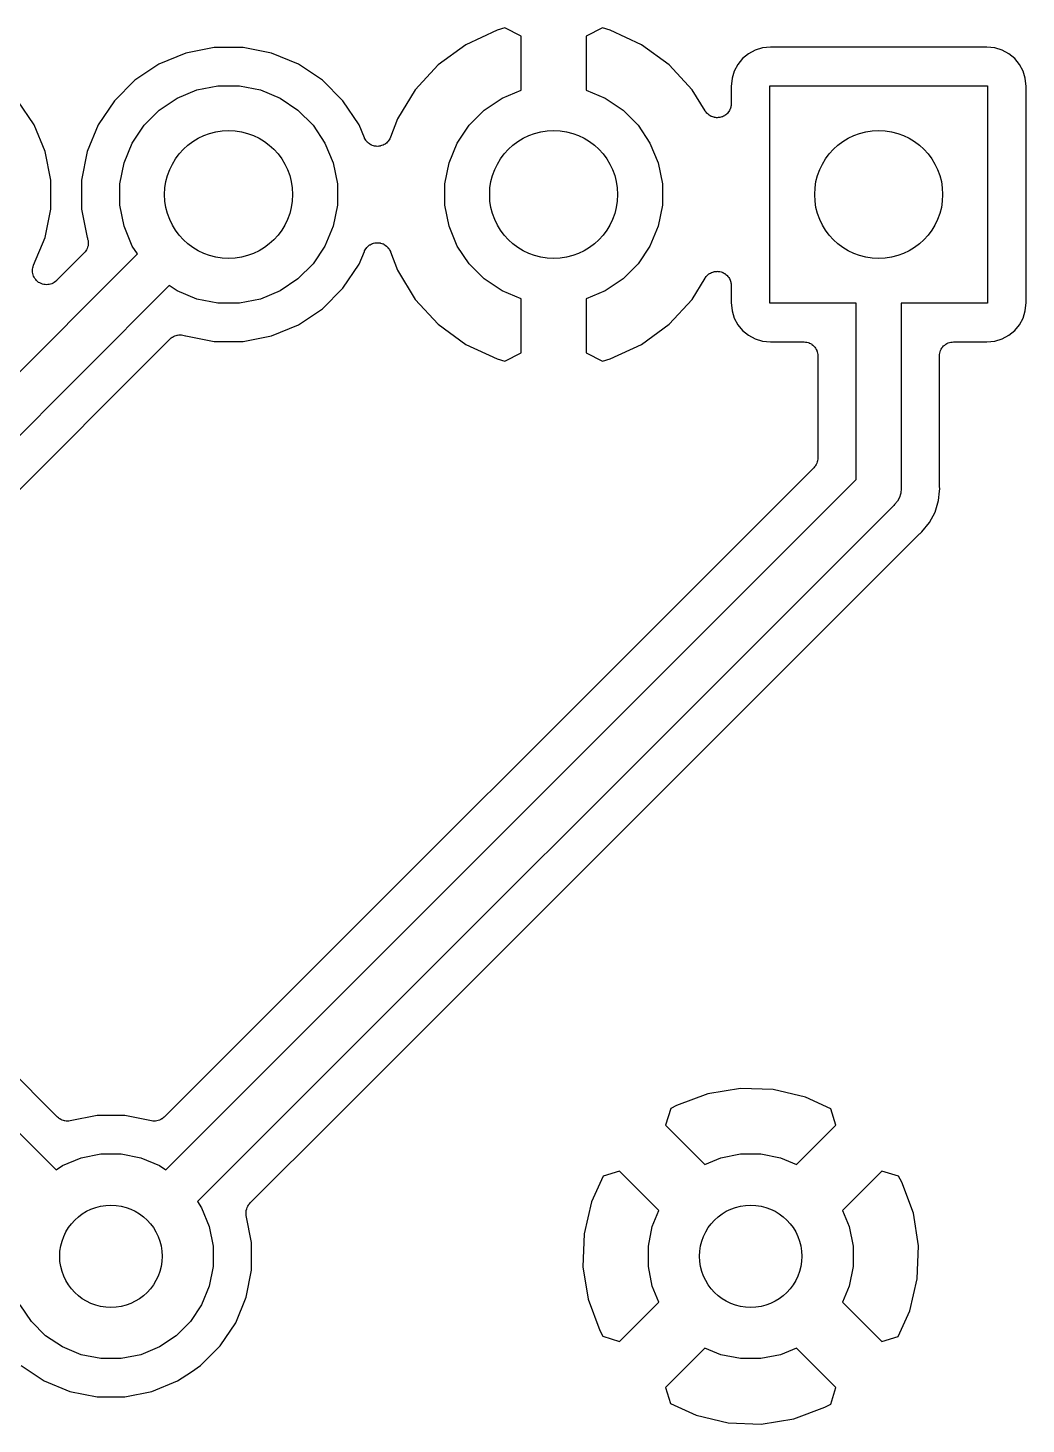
# Model space of a CAD drawing. Extents: x 13 to 148, y -136 to -18.
# Drawn here: x 126.85 to 134.65, y -47.81 to -36.9 of the extents above; entities that cross this region are included whole.
import ezdxf

# ---------------------------------------------------------------- set-up
doc = ezdxf.new("R2010")
doc.units = 0
doc.layers.add('BLACK', color=7, linetype='CONTINUOUS')

msp = doc.modelspace()

# ---------------------------------------------------------------- linework, layer by layer
at = {"layer": 'BLACK', "linetype": 'CONTINUOUS'}
for p, q in [((130.518, -36.9161), (130.274, -37.0288)), ((130.579, -36.8977), (130.518, -36.9161)), ((130.706, -36.962), (130.579, -36.8977)), ((130.706, -37.3852), (130.706, -36.962)), ((131.341, -36.8977), (131.214, -36.962)), ((131.214, -36.962), (131.214, -37.3852)), ((131.402, -36.9161), (131.341, -36.8977)), ((131.646, -37.0288), (131.402, -36.9161)), ((128.085, -37.0942), (127.875, -37.1809)), ((128.307, -37.05), (128.085, -37.0942)), ((128.533, -37.05), (128.307, -37.05)), ((128.755, -37.0942), (128.533, -37.05)), ((128.965, -37.1809), (128.755, -37.0942)), ((130.274, -37.0288), (130.058, -37.1852)), ((131.862, -37.1852), (131.646, -37.0288)), ((132.483, -37.0994), (132.437, -37.1368)), ((132.535, -37.0715), (132.483, -37.0994)), ((132.591, -37.0543), (132.535, -37.0715)), ((132.655, -37.048), (132.591, -37.0543)), ((134.345, -37.048), (132.655, -37.048)), ((134.409, -37.0543), (134.345, -37.048)), ((134.465, -37.0715), (134.409, -37.0543)), ((134.517, -37.0994), (134.465, -37.0715)), ((134.563, -37.1368), (134.517, -37.0994)), ((127.875, -37.1809), (127.687, -37.3067)), ((129.153, -37.3067), (128.965, -37.1809)), ((130.058, -37.1852), (129.878, -37.3806)), ((132.042, -37.3806), (131.862, -37.1852)), ((132.399, -37.1825), (132.371, -37.2346)), ((132.437, -37.1368), (132.399, -37.1825)), ((134.601, -37.1825), (134.563, -37.1368)), ((134.629, -37.2346), (134.601, -37.1825)), ((127.687, -37.3067), (127.527, -37.4669)), ((129.313, -37.4669), (129.153, -37.3067)), ((132.354, -37.2912), (132.348, -37.3554)), ((132.371, -37.2346), (132.354, -37.2912)), ((134.646, -37.2912), (134.629, -37.2346)), ((134.652, -37.3554), (134.646, -37.2912)), ((128.017, -37.4467), (128.172, -37.3827)), ((128.172, -37.3827), (128.336, -37.35)), ((128.336, -37.35), (128.504, -37.35)), ((128.504, -37.35), (128.668, -37.3827)), ((128.668, -37.3827), (128.823, -37.4467)), ((129.878, -37.3806), (129.739, -37.6075)), ((130.557, -37.4467), (130.706, -37.3852)), ((131.214, -37.3852), (131.363, -37.4467)), ((132.144, -37.5469), (132.042, -37.3806)), ((132.348, -37.3554), (132.348, -37.4895)), ((132.65, -39.05), (132.65, -37.35)), ((132.65, -37.35), (134.35, -37.35)), ((134.35, -37.35), (134.35, -39.05)), ((134.652, -39.0446), (134.652, -37.3554)), ((126.899, -37.6553), (126.773, -37.4669)), ((127.527, -37.4669), (127.401, -37.6553)), ((127.76, -37.6582), (127.878, -37.5398)), ((127.878, -37.5398), (128.017, -37.4467)), ((128.823, -37.4467), (128.962, -37.5398)), ((128.962, -37.5398), (129.08, -37.6582)), ((129.439, -37.6553), (129.313, -37.4669)), ((130.3, -37.6582), (130.418, -37.5398)), ((130.418, -37.5398), (130.557, -37.4467)), ((131.363, -37.4467), (131.502, -37.5398)), ((131.502, -37.5398), (131.62, -37.6582)), ((132.333, -37.544), (132.329, -37.5516)), ((132.337, -37.5365), (132.333, -37.544)), ((132.338, -37.5346), (132.337, -37.5365)), ((132.339, -37.5328), (132.338, -37.5346)), ((132.342, -37.5245), (132.339, -37.5328)), ((132.345, -37.5163), (132.342, -37.5245)), ((132.346, -37.5123), (132.345, -37.5143)), ((132.345, -37.5143), (132.345, -37.5163)), ((132.347, -37.5037), (132.346, -37.5123)), ((132.348, -37.495), (132.347, -37.5037)), ((132.348, -37.4895), (132.348, -37.491)), ((132.348, -37.491), (132.348, -37.493)), ((132.348, -37.493), (132.348, -37.495)), ((129.739, -37.6075), (129.685, -37.7516)), ((132.145, -37.5486), (132.144, -37.5469)), ((132.146, -37.5503), (132.145, -37.5486)), ((132.152, -37.5571), (132.146, -37.5503)), ((132.157, -37.5641), (132.152, -37.5571)), ((132.159, -37.5654), (132.157, -37.5641)), ((132.16, -37.567), (132.159, -37.5654)), ((132.167, -37.5725), (132.16, -37.567)), ((132.173, -37.5784), (132.167, -37.5725)), ((132.175, -37.5794), (132.173, -37.5784)), ((132.177, -37.5807), (132.175, -37.5794)), ((132.184, -37.5848), (132.177, -37.5807)), ((132.192, -37.5892), (132.184, -37.5848)), ((132.194, -37.5899), (132.192, -37.5892)), ((132.195, -37.5909), (132.194, -37.5899)), ((132.204, -37.5935), (132.195, -37.5909)), ((132.212, -37.5963), (132.204, -37.5935)), ((132.214, -37.5966), (132.212, -37.5963)), ((132.216, -37.5972), (132.214, -37.5966)), ((132.225, -37.5981), (132.216, -37.5972)), ((132.233, -37.5994), (132.225, -37.5981)), ((132.235, -37.5993), (132.233, -37.5994)), ((132.237, -37.5995), (132.235, -37.5993)), ((132.246, -37.5987), (132.237, -37.5995)), ((132.255, -37.5982), (132.246, -37.5987)), ((132.257, -37.5977), (132.255, -37.5982)), ((132.259, -37.5975), (132.257, -37.5977)), ((132.267, -37.5951), (132.259, -37.5975)), ((132.275, -37.5929), (132.267, -37.5951)), ((132.277, -37.592), (132.275, -37.5929)), ((132.279, -37.5915), (132.277, -37.592)), ((132.287, -37.5874), (132.279, -37.5915)), ((132.295, -37.5837), (132.287, -37.5874)), ((132.296, -37.5824), (132.295, -37.5837)), ((132.298, -37.5815), (132.296, -37.5824)), ((132.305, -37.576), (132.298, -37.5815)), ((132.312, -37.5708), (132.305, -37.576)), ((132.313, -37.5693), (132.312, -37.5708)), ((132.315, -37.5681), (132.313, -37.5693)), ((132.321, -37.5614), (132.315, -37.5681)), ((132.326, -37.5549), (132.321, -37.5614)), ((132.327, -37.5532), (132.326, -37.5549)), ((132.329, -37.5516), (132.327, -37.5532)), ((126.986, -37.8646), (126.899, -37.6553)), ((127.401, -37.6553), (127.314, -37.8646)), ((127.667, -37.7974), (127.76, -37.6582)), ((129.08, -37.6582), (129.173, -37.7974)), ((129.481, -37.7556), (129.439, -37.6553)), ((129.482, -37.7573), (129.481, -37.7556)), ((129.482, -37.7592), (129.482, -37.7573)), ((129.487, -37.7668), (129.482, -37.7592)), ((129.683, -37.7567), (129.679, -37.7644)), ((129.684, -37.7548), (129.683, -37.7567)), ((129.685, -37.753), (129.684, -37.7548)), ((129.685, -37.7516), (129.685, -37.753)), ((130.207, -37.7974), (130.3, -37.6582)), ((131.62, -37.6582), (131.713, -37.7974)), ((127.03, -38.0867), (126.986, -37.8646)), ((127.314, -37.8646), (127.27, -38.0867)), ((127.603, -37.9521), (127.667, -37.7974)), ((129.173, -37.7974), (129.237, -37.9521)), ((129.491, -37.7745), (129.487, -37.7668)), ((129.492, -37.7761), (129.491, -37.7745)), ((129.493, -37.7778), (129.492, -37.7761)), ((129.499, -37.7843), (129.493, -37.7778)), ((129.504, -37.7911), (129.499, -37.7843)), ((129.506, -37.7924), (129.504, -37.7911)), ((129.507, -37.7939), (129.506, -37.7924)), ((129.514, -37.7992), (129.507, -37.7939)), ((129.521, -37.8048), (129.514, -37.7992)), ((129.523, -37.8057), (129.521, -37.8048)), ((129.524, -37.8069), (129.523, -37.8057)), ((129.532, -37.8108), (129.524, -37.8069)), ((129.54, -37.815), (129.532, -37.8108)), ((129.542, -37.8156), (129.54, -37.815)), ((129.543, -37.8164), (129.542, -37.8156)), ((129.552, -37.8187), (129.543, -37.8164)), ((129.56, -37.8213), (129.552, -37.8187)), ((129.562, -37.8215), (129.56, -37.8213)), ((129.564, -37.822), (129.562, -37.8215)), ((129.573, -37.8226), (129.564, -37.822)), ((129.582, -37.8235), (129.573, -37.8226)), ((129.584, -37.8233), (129.582, -37.8235)), ((129.586, -37.8234), (129.584, -37.8233)), ((129.594, -37.8223), (129.586, -37.8234)), ((129.603, -37.8215), (129.594, -37.8223)), ((129.605, -37.8209), (129.603, -37.8215)), ((129.607, -37.8207), (129.605, -37.8209)), ((129.615, -37.8179), (129.607, -37.8207)), ((129.624, -37.8154), (129.615, -37.8179)), ((129.625, -37.8145), (129.624, -37.8154)), ((129.627, -37.8139), (129.625, -37.8145)), ((129.635, -37.8095), (129.627, -37.8139)), ((129.643, -37.8054), (129.635, -37.8095)), ((129.644, -37.8042), (129.643, -37.8054)), ((129.646, -37.8032), (129.644, -37.8042)), ((129.653, -37.7975), (129.646, -37.8032)), ((129.659, -37.7919), (129.653, -37.7975)), ((129.661, -37.7904), (129.659, -37.7919)), ((129.662, -37.7891), (129.661, -37.7904)), ((129.668, -37.7822), (129.662, -37.7891)), ((129.673, -37.7755), (129.668, -37.7822)), ((129.674, -37.7737), (129.673, -37.7755)), ((129.675, -37.7722), (129.674, -37.7737)), ((129.679, -37.7644), (129.675, -37.7722)), ((130.143, -37.9521), (130.207, -37.7974)), ((131.713, -37.7974), (131.777, -37.9521)), ((127.57, -38.1163), (127.603, -37.9521)), ((129.237, -37.9521), (129.27, -38.1163)), ((130.11, -38.1163), (130.143, -37.9521)), ((131.777, -37.9521), (131.81, -38.1163)), ((127.03, -38.3133), (127.03, -38.0867)), ((127.27, -38.0867), (127.27, -38.3133)), ((127.57, -38.2837), (127.57, -38.1163)), ((129.27, -38.1163), (129.27, -38.2837)), ((130.11, -38.2837), (130.11, -38.1163)), ((131.81, -38.1163), (131.81, -38.2837)), ((127.603, -38.4479), (127.57, -38.2837)), ((129.27, -38.2837), (129.237, -38.4479)), ((130.143, -38.4479), (130.11, -38.2837)), ((131.81, -38.2837), (131.777, -38.4479)), ((126.986, -38.5354), (127.03, -38.3133)), ((127.27, -38.3133), (127.314, -38.5354)), ((127.667, -38.6026), (127.603, -38.4479)), ((129.237, -38.4479), (129.173, -38.6026)), ((130.207, -38.6026), (130.143, -38.4479)), ((131.777, -38.4479), (131.713, -38.6026)), ((126.895, -38.7535), (126.986, -38.5354)), ((127.31, -38.6315), (127.305, -38.6406)), ((127.315, -38.6225), (127.31, -38.6315)), ((127.314, -38.5354), (127.315, -38.5373)), ((127.315, -38.5373), (127.315, -38.5378)), ((127.315, -38.5378), (127.315, -38.5378)), ((127.315, -38.5378), (127.315, -38.5378)), ((127.315, -38.5378), (127.316, -38.5387)), ((127.318, -38.6119), (127.315, -38.6216)), ((127.315, -38.6216), (127.315, -38.6221)), ((127.315, -38.6221), (127.315, -38.6225)), ((127.316, -38.5387), (127.318, -38.5485)), ((127.318, -38.5485), (127.321, -38.5584)), ((127.321, -38.602), (127.318, -38.6119)), ((127.321, -38.5584), (127.321, -38.5589)), ((127.321, -38.5589), (127.321, -38.5593)), ((127.321, -38.5593), (127.322, -38.5695)), ((127.322, -38.5909), (127.321, -38.6011)), ((127.321, -38.6011), (127.321, -38.6016)), ((127.321, -38.6016), (127.321, -38.602)), ((127.322, -38.5695), (127.323, -38.5797)), ((127.323, -38.5807), (127.322, -38.5909)), ((127.323, -38.5797), (127.323, -38.5802)), ((127.323, -38.5802), (127.323, -38.5807)), ((127.708, -38.6645), (127.667, -38.6026)), ((129.173, -38.6026), (129.08, -38.7418)), ((129.483, -38.6394), (129.487, -38.6319)), ((129.487, -38.6319), (129.492, -38.6242)), ((129.492, -38.6242), (129.493, -38.6227)), ((129.493, -38.6227), (129.494, -38.621)), ((129.494, -38.621), (129.5, -38.6145)), ((129.5, -38.6145), (129.505, -38.6078)), ((129.505, -38.6078), (129.507, -38.6066)), ((129.507, -38.6066), (129.508, -38.6051)), ((129.508, -38.6051), (129.515, -38.5998)), ((129.515, -38.5998), (129.522, -38.5944)), ((129.522, -38.5944), (129.524, -38.5935)), ((129.524, -38.5935), (129.526, -38.5923)), ((129.526, -38.5923), (129.533, -38.5885)), ((129.533, -38.5885), (129.541, -38.5844)), ((129.541, -38.5844), (129.543, -38.5839)), ((129.543, -38.5839), (129.545, -38.583)), ((129.545, -38.583), (129.553, -38.5809)), ((129.553, -38.5809), (129.562, -38.5784)), ((129.562, -38.5784), (129.564, -38.5782)), ((129.564, -38.5782), (129.566, -38.5778)), ((129.566, -38.5778), (129.575, -38.5773)), ((129.575, -38.5773), (129.583, -38.5765)), ((129.583, -38.5765), (129.585, -38.5767)), ((129.585, -38.5767), (129.587, -38.5766)), ((129.587, -38.5766), (129.596, -38.5779)), ((129.596, -38.5779), (129.605, -38.5788)), ((129.605, -38.5788), (129.606, -38.5794)), ((129.606, -38.5794), (129.608, -38.5797)), ((129.608, -38.5797), (129.617, -38.5826)), ((129.617, -38.5826), (129.625, -38.5852)), ((129.625, -38.5852), (129.627, -38.5861)), ((129.627, -38.5861), (129.629, -38.5868)), ((129.629, -38.5868), (129.636, -38.5912)), ((129.636, -38.5912), (129.644, -38.5954)), ((129.644, -38.5954), (129.645, -38.5967)), ((129.645, -38.5967), (129.647, -38.5977)), ((129.647, -38.5977), (129.654, -38.6035)), ((129.654, -38.6035), (129.66, -38.6091)), ((129.66, -38.6091), (129.662, -38.6107)), ((129.662, -38.6107), (129.663, -38.612)), ((129.663, -38.612), (129.668, -38.619)), ((129.668, -38.619), (129.674, -38.6258)), ((129.674, -38.6258), (129.675, -38.6275)), ((129.675, -38.6275), (129.676, -38.6291)), ((129.676, -38.6291), (129.68, -38.637)), ((130.3, -38.7418), (130.207, -38.6026)), ((131.713, -38.6026), (131.62, -38.7418)), ((125.098, -41.275), (127.708, -38.6645)), ((127.291, -38.6571), (127.075, -38.8733)), ((127.298, -38.6492), (127.291, -38.6571)), ((127.304, -38.6413), (127.298, -38.6492)), ((127.305, -38.6406), (127.304, -38.6409)), ((127.304, -38.6409), (127.304, -38.6413)), ((129.08, -38.7418), (128.962, -38.8602)), ((129.313, -38.9331), (129.439, -38.7447)), ((129.439, -38.7447), (129.481, -38.6444)), ((129.481, -38.643), (129.482, -38.6413)), ((129.481, -38.6444), (129.481, -38.643)), ((129.482, -38.6413), (129.483, -38.6394)), ((129.68, -38.637), (129.684, -38.6448)), ((129.684, -38.6448), (129.685, -38.6467)), ((129.685, -38.6467), (129.685, -38.6484)), ((129.685, -38.6484), (129.739, -38.7925)), ((130.418, -38.8602), (130.3, -38.7418)), ((131.62, -38.7418), (131.502, -38.8602)), ((126.887, -38.7952), (126.888, -38.7848)), ((126.887, -38.7953), (126.887, -38.7952)), ((126.887, -38.7954), (126.887, -38.7953)), ((126.888, -38.8058), (126.887, -38.7954)), ((126.888, -38.7848), (126.889, -38.774)), ((126.889, -38.8165), (126.888, -38.8058)), ((126.889, -38.7738), (126.892, -38.7641)), ((126.889, -38.7739), (126.889, -38.7738)), ((126.889, -38.774), (126.889, -38.7739)), ((126.889, -38.8166), (126.889, -38.8165)), ((126.889, -38.8167), (126.889, -38.8166)), ((126.892, -38.8268), (126.889, -38.8167)), ((126.892, -38.7641), (126.895, -38.7535)), ((126.895, -38.8371), (126.892, -38.8268)), ((126.895, -38.8372), (126.895, -38.8371)), ((126.895, -38.8373), (126.895, -38.8372)), ((126.9, -38.8465), (126.895, -38.8373)), ((126.905, -38.8561), (126.9, -38.8465)), ((129.739, -38.7925), (129.878, -39.0194)), ((132.042, -39.0194), (132.144, -38.8531)), ((132.144, -38.8531), (132.145, -38.8517)), ((132.145, -38.8517), (132.146, -38.8502)), ((132.146, -38.8502), (132.147, -38.8484)), ((132.147, -38.8484), (132.153, -38.8417)), ((132.153, -38.8417), (132.158, -38.8348)), ((132.158, -38.8348), (132.16, -38.8335)), ((132.16, -38.8335), (132.161, -38.8319)), ((132.161, -38.8319), (132.168, -38.8265)), ((132.168, -38.8265), (132.174, -38.8208)), ((132.174, -38.8208), (132.176, -38.8198)), ((132.176, -38.8198), (132.178, -38.8185)), ((132.178, -38.8185), (132.186, -38.8144)), ((132.186, -38.8144), (132.193, -38.8101)), ((132.193, -38.8101), (132.195, -38.8095)), ((132.195, -38.8095), (132.197, -38.8085)), ((132.197, -38.8085), (132.205, -38.8061)), ((132.205, -38.8061), (132.213, -38.8033)), ((132.213, -38.8033), (132.215, -38.8031)), ((132.215, -38.8031), (132.217, -38.8025)), ((132.217, -38.8025), (132.226, -38.8017)), ((132.226, -38.8017), (132.235, -38.8006)), ((132.235, -38.8006), (132.237, -38.8007)), ((132.237, -38.8007), (132.239, -38.8005)), ((132.239, -38.8005), (132.247, -38.8014)), ((132.247, -38.8014), (132.256, -38.802)), ((132.256, -38.802), (132.258, -38.8026)), ((132.258, -38.8026), (132.26, -38.8028)), ((132.26, -38.8028), (132.268, -38.8054)), ((132.268, -38.8054), (132.277, -38.8076)), ((132.277, -38.8076), (132.279, -38.8085)), ((132.279, -38.8085), (132.281, -38.8091)), ((132.281, -38.8091), (132.288, -38.8133)), ((132.288, -38.8133), (132.296, -38.8172)), ((132.296, -38.8172), (132.298, -38.8184)), ((132.298, -38.8184), (132.3, -38.8193)), ((132.3, -38.8193), (132.306, -38.8249)), ((132.306, -38.8249), (132.313, -38.8302)), ((132.313, -38.8302), (132.315, -38.8317)), ((132.315, -38.8317), (132.316, -38.833)), ((132.316, -38.833), (132.322, -38.8398)), ((132.322, -38.8398), (132.327, -38.8464)), ((132.327, -38.8464), (132.328, -38.8481)), ((132.328, -38.8481), (132.33, -38.8497)), ((132.33, -38.8497), (132.334, -38.8574)), ((127.956, -38.9119), (125.3, -41.5677)), ((126.905, -38.8562), (126.905, -38.8561)), ((126.905, -38.8563), (126.905, -38.8562)), ((126.912, -38.8643), (126.905, -38.8563)), ((126.919, -38.8728), (126.912, -38.8643)), ((126.919, -38.8729), (126.919, -38.8728)), ((126.927, -38.8797), (126.919, -38.8729)), ((126.919, -38.8729), (126.919, -38.8729)), ((126.935, -38.8865), (126.927, -38.8797)), ((126.935, -38.8866), (126.935, -38.8865)), ((126.945, -38.8917), (126.935, -38.8866)), ((126.935, -38.8866), (126.935, -38.8866)), ((126.954, -38.8968), (126.945, -38.8917)), ((126.954, -38.8969), (126.954, -38.8968)), ((126.954, -38.8968), (126.954, -38.8968)), ((126.965, -38.9002), (126.954, -38.8969)), ((126.975, -38.9032), (126.965, -38.9002)), ((126.975, -38.9033), (126.975, -38.9032)), ((126.975, -38.9032), (126.975, -38.9032)), ((126.986, -38.9044), (126.975, -38.9033)), ((126.996, -38.9056), (126.986, -38.9044)), ((127.007, -38.9046), (126.996, -38.9056)), ((126.996, -38.9056), (126.996, -38.9055)), ((126.996, -38.9055), (126.996, -38.9056)), ((127.017, -38.9037), (127.007, -38.9046)), ((127.018, -38.9036), (127.017, -38.9037)), ((127.017, -38.9037), (127.017, -38.9037)), ((127.028, -38.9006), (127.018, -38.9036)), ((127.038, -38.8977), (127.028, -38.9006)), ((127.048, -38.8928), (127.038, -38.8976)), ((127.038, -38.8976), (127.038, -38.8976)), ((127.038, -38.8976), (127.038, -38.8977)), ((127.057, -38.8878), (127.048, -38.8928)), ((127.066, -38.8809), (127.057, -38.8877)), ((127.057, -38.8877), (127.057, -38.8878)), ((127.057, -38.8878), (127.057, -38.8878)), ((127.074, -38.8744), (127.066, -38.8809)), ((127.075, -38.8733), (127.074, -38.8743)), ((127.074, -38.8743), (127.074, -38.8743)), ((127.074, -38.8743), (127.074, -38.8743)), ((127.074, -38.8743), (127.074, -38.8744)), ((128.017, -38.9533), (127.956, -38.9119)), ((128.172, -39.0173), (128.017, -38.9533)), ((128.823, -38.9533), (128.668, -39.0173)), ((128.962, -38.8602), (128.823, -38.9533)), ((129.153, -39.0933), (129.313, -38.9331)), ((130.557, -38.9533), (130.418, -38.8602)), ((130.706, -39.0148), (130.557, -38.9533)), ((131.363, -38.9533), (131.214, -39.0148)), ((131.502, -38.8602), (131.363, -38.9533)), ((132.334, -38.8574), (132.338, -38.8649)), ((132.338, -38.8649), (132.339, -38.8668)), ((132.339, -38.8668), (132.34, -38.8686)), ((132.34, -38.8686), (132.342, -38.877)), ((132.342, -38.877), (132.345, -38.8852)), ((132.345, -38.8852), (132.345, -38.8872)), ((132.345, -38.8872), (132.346, -38.8892)), ((132.346, -38.8892), (132.347, -38.8979)), ((132.347, -38.8979), (132.348, -38.9065)), ((132.348, -38.9065), (132.348, -38.9085)), ((132.348, -38.9085), (132.348, -38.9105)), ((132.348, -38.9105), (132.348, -39.0446)), ((128.336, -39.05), (128.172, -39.0173)), ((128.504, -39.05), (128.336, -39.05)), ((128.668, -39.0173), (128.504, -39.05)), ((129.878, -39.0194), (130.058, -39.2148)), ((130.706, -39.438), (130.706, -39.0148)), ((131.214, -39.0148), (131.214, -39.438)), ((131.862, -39.2148), (132.042, -39.0194)), ((132.348, -39.0446), (132.354, -39.1088)), ((133.325, -39.05), (132.65, -39.05)), ((133.325, -40.4275), (133.325, -39.05)), ((134.35, -39.05), (133.675, -39.05)), ((133.675, -39.05), (133.675, -40.4914)), ((134.646, -39.1088), (134.652, -39.0446)), ((128.965, -39.2191), (129.153, -39.0933)), ((132.354, -39.1088), (132.371, -39.1654)), ((132.371, -39.1654), (132.399, -39.2175)), ((134.601, -39.2175), (134.629, -39.1654)), ((134.629, -39.1654), (134.646, -39.1088)), ((128.755, -39.3058), (128.965, -39.2191)), ((130.058, -39.2148), (130.274, -39.3712)), ((131.646, -39.3712), (131.862, -39.2148)), ((132.399, -39.2175), (132.437, -39.2632)), ((132.437, -39.2632), (132.483, -39.3006)), ((134.517, -39.3006), (134.563, -39.2632)), ((134.563, -39.2632), (134.601, -39.2175)), ((125.526, -41.7655), (127.963, -39.3289)), ((127.963, -39.3285), (127.964, -39.3278)), ((127.963, -39.3289), (127.963, -39.3285)), ((127.963, -39.3285), (127.963, -39.3285)), ((127.963, -39.3285), (127.963, -39.3285)), ((127.964, -39.3278), (127.972, -39.3214)), ((127.972, -39.3214), (127.98, -39.3149)), ((127.98, -39.3147), (127.981, -39.3144)), ((127.98, -39.3149), (127.98, -39.3147)), ((127.981, -39.3144), (127.99, -39.3097)), ((127.99, -39.3097), (127.999, -39.3049)), ((127.999, -39.3048), (128, -39.3045)), ((127.999, -39.3049), (127.999, -39.3048)), ((128, -39.3045), (128.01, -39.3017)), ((128.01, -39.3017), (128.019, -39.2987)), ((128.019, -39.2987), (128.02, -39.2987)), ((128.02, -39.2986), (128.031, -39.2977)), ((128.02, -39.2987), (128.02, -39.2986)), ((128.031, -39.2977), (128.041, -39.2967)), ((128.041, -39.2967), (128.041, -39.2967)), ((128.041, -39.2967), (128.042, -39.2967)), ((128.042, -39.2967), (128.052, -39.2978)), ((128.052, -39.2978), (128.062, -39.2988)), ((128.062, -39.2988), (128.063, -39.2989)), ((128.063, -39.2989), (128.063, -39.299)), ((128.063, -39.299), (128.073, -39.3021)), ((128.073, -39.3021), (128.083, -39.3051)), ((128.083, -39.3051), (128.085, -39.3058)), ((128.085, -39.3058), (128.307, -39.35)), ((128.307, -39.35), (128.533, -39.35)), ((128.533, -39.35), (128.755, -39.3058)), ((130.274, -39.3712), (130.518, -39.4839)), ((131.402, -39.4839), (131.646, -39.3712)), ((132.483, -39.3006), (132.535, -39.3285)), ((132.535, -39.3285), (132.591, -39.3457)), ((132.591, -39.3457), (132.655, -39.352)), ((132.655, -39.352), (132.915, -39.352)), ((132.915, -39.352), (132.916, -39.352)), ((132.916, -39.352), (132.916, -39.352)), ((132.916, -39.352), (132.916, -39.352)), ((132.916, -39.352), (132.917, -39.352)), ((132.917, -39.352), (132.927, -39.3531)), ((132.927, -39.3531), (132.937, -39.3542)), ((132.937, -39.3542), (132.937, -39.3543)), ((132.937, -39.3543), (132.938, -39.3544)), ((132.938, -39.3544), (132.948, -39.3575)), ((132.948, -39.3575), (132.958, -39.3606)), ((132.958, -39.3606), (132.958, -39.3608)), ((132.958, -39.3608), (132.958, -39.3609)), ((132.958, -39.3609), (132.967, -39.3659)), ((132.967, -39.3659), (132.977, -39.3708)), ((132.977, -39.3708), (132.977, -39.371)), ((132.977, -39.371), (132.977, -39.3712)), ((132.977, -39.3712), (132.985, -39.3778)), ((132.985, -39.3778), (132.993, -39.3845)), ((132.993, -39.3845), (132.993, -39.3848)), ((132.993, -39.3848), (132.994, -39.385)), ((132.994, -39.385), (133, -39.3931)), ((133, -39.3931), (133.007, -39.4011)), ((133.994, -39.3998), (134.001, -39.3919)), ((133.994, -39.4002), (133.994, -39.3998)), ((134.001, -39.3919), (134.007, -39.3839)), ((134.007, -39.3839), (134.008, -39.3837)), ((134.008, -39.3834), (134.016, -39.3769)), ((134.008, -39.3837), (134.008, -39.3834)), ((134.016, -39.3769), (134.024, -39.3704)), ((134.024, -39.3702), (134.025, -39.3699)), ((134.024, -39.3704), (134.024, -39.3702)), ((134.025, -39.3699), (134.034, -39.3651)), ((134.034, -39.3651), (134.043, -39.3603)), ((134.043, -39.3602), (134.044, -39.36)), ((134.043, -39.3603), (134.043, -39.3602)), ((134.044, -39.36), (134.054, -39.3571)), ((134.054, -39.3571), (134.064, -39.3541)), ((134.064, -39.3539), (134.075, -39.353)), ((134.064, -39.354), (134.064, -39.3539)), ((134.064, -39.3541), (134.064, -39.354)), ((134.075, -39.353), (134.085, -39.352)), ((134.085, -39.352), (134.345, -39.352)), ((134.345, -39.352), (134.409, -39.3457)), ((134.409, -39.3457), (134.465, -39.3285)), ((134.465, -39.3285), (134.517, -39.3006)), ((130.518, -39.4839), (130.579, -39.5023)), ((130.579, -39.5023), (130.706, -39.438)), ((131.214, -39.438), (131.341, -39.5023)), ((131.341, -39.5023), (131.402, -39.4839)), ((133.007, -39.4011), (133.007, -39.4014)), ((133.007, -39.4014), (133.007, -39.4018)), ((133.007, -39.4018), (133.012, -39.4109)), ((133.012, -39.4109), (133.017, -39.4201)), ((133.017, -39.4201), (133.017, -39.4204)), ((133.017, -39.4204), (133.017, -39.4208)), ((133.017, -39.4208), (133.02, -39.4306)), ((133.02, -39.4306), (133.023, -39.4406)), ((133.023, -39.4406), (133.023, -39.441)), ((133.023, -39.441), (133.023, -39.4414)), ((133.023, -39.4414), (133.024, -39.4517)), ((133.024, -39.4517), (133.025, -39.462)), ((133.025, -39.462), (133.025, -40.2577)), ((133.975, -39.4604), (133.976, -39.4502)), ((133.975, -39.4612), (133.975, -39.4604)), ((133.975, -39.462), (133.975, -39.4612)), ((133.975, -39.4612), (133.975, -39.4612)), ((133.975, -39.4612), (133.975, -39.4612)), ((133.975, -40.4713), (133.975, -39.462)), ((133.976, -39.4502), (133.977, -39.4399)), ((133.977, -39.4391), (133.981, -39.4293)), ((133.977, -39.4395), (133.977, -39.4391)), ((133.977, -39.4399), (133.977, -39.4395)), ((133.981, -39.4293), (133.984, -39.4194)), ((133.984, -39.4186), (133.989, -39.4096)), ((133.984, -39.419), (133.984, -39.4186)), ((133.984, -39.4194), (133.984, -39.419)), ((133.989, -39.4096), (133.994, -39.4005)), ((133.994, -39.4005), (133.994, -39.4002)), ((133.024, -40.2693), (133.023, -40.2794)), ((133.025, -40.2592), (133.024, -40.2693)), ((133.025, -40.2577), (133.025, -40.258)), ((133.025, -40.258), (133.025, -40.2581)), ((133.025, -40.2581), (133.025, -40.2581)), ((133.025, -40.2581), (133.025, -40.2592)), ((132.993, -40.3355), (127.917, -45.4115)), ((132.999, -40.3276), (132.993, -40.3355)), ((133.006, -40.3198), (132.999, -40.3276)), ((133.011, -40.3099), (133.006, -40.3189)), ((133.006, -40.3189), (133.006, -40.3193)), ((133.006, -40.3193), (133.006, -40.3198)), ((133.016, -40.301), (133.011, -40.3099)), ((133.017, -40.3), (133.016, -40.3005)), ((133.016, -40.3005), (133.016, -40.301)), ((133.02, -40.2902), (133.017, -40.3)), ((133.023, -40.2806), (133.02, -40.2902)), ((133.023, -40.2794), (133.023, -40.28)), ((133.023, -40.28), (133.023, -40.2806)), ((127.928, -45.8241), (133.325, -40.4275)), ((133.975, -40.4759), (133.975, -40.4713)), ((133.975, -40.4805), (133.975, -40.4759)), ((133.976, -40.4821), (133.975, -40.4805)), ((133.977, -40.5), (133.976, -40.4821)), ((133.646, -40.5977), (133.624, -40.6243)), ((133.662, -40.5673), (133.646, -40.5977)), ((133.67, -40.5428), (133.662, -40.5673)), ((133.672, -40.5343), (133.67, -40.5428)), ((133.673, -40.5251), (133.672, -40.5343)), ((133.675, -40.5086), (133.673, -40.5251)), ((133.675, -40.4914), (133.676, -40.5)), ((133.676, -40.5), (133.675, -40.5086)), ((133.675, -40.5086), (133.675, -40.5086)), ((133.941, -40.6827), (133.968, -40.5931)), ((133.968, -40.5931), (133.976, -40.518)), ((133.976, -40.518), (133.977, -40.5)), ((133.618, -40.6298), (128.176, -46.0716)), ((133.624, -40.6243), (133.618, -40.6298)), ((133.897, -40.7652), (133.941, -40.6827)), ((133.838, -40.8375), (133.897, -40.7652)), ((129.244, -45.4279), (133.816, -40.8562)), ((133.816, -40.8562), (133.817, -40.8551)), ((133.817, -40.8551), (133.82, -40.8522)), ((133.82, -40.8522), (133.824, -40.8489)), ((133.824, -40.8489), (133.838, -40.8375)), ((127.083, -45.4115), (126.681, -45.0095)), ((126.455, -45.2073), (127.072, -45.8241)), ((132.164, -45.2293), (131.92, -45.3204)), ((132.419, -45.1882), (132.164, -45.2293)), ((132.676, -45.1975), (132.419, -45.1882)), ((132.927, -45.2569), (132.676, -45.1975)), ((133.126, -45.3481), (132.927, -45.2569)), ((127.392, -45.4), (127.182, -45.4416)), ((127.608, -45.4), (127.392, -45.4)), ((127.818, -45.4416), (127.608, -45.4)), ((131.875, -45.3443), (131.834, -45.4749)), ((131.92, -45.3204), (131.875, -45.3443)), ((133.166, -45.4749), (133.126, -45.3481)), ((127.091, -45.418), (127.083, -45.4115)), ((127.099, -45.4245), (127.091, -45.418)), ((127.099, -45.4248), (127.099, -45.4245)), ((127.1, -45.4251), (127.099, -45.4248)), ((127.109, -45.4299), (127.1, -45.4251)), ((127.118, -45.4349), (127.109, -45.4299)), ((127.118, -45.435), (127.118, -45.4349)), ((127.119, -45.4353), (127.118, -45.435)), ((127.129, -45.4383), (127.119, -45.4353)), ((127.138, -45.4413), (127.129, -45.4383)), ((127.139, -45.4414), (127.138, -45.4413)), ((127.139, -45.4415), (127.139, -45.4414)), ((127.15, -45.4426), (127.139, -45.4415)), ((127.16, -45.4437), (127.15, -45.4426)), ((127.161, -45.4437), (127.16, -45.4437)), ((127.16, -45.4437), (127.16, -45.4437)), ((127.171, -45.4427), (127.161, -45.4437)), ((127.181, -45.4419), (127.171, -45.4427)), ((127.182, -45.4417), (127.181, -45.4419)), ((127.182, -45.4416), (127.182, -45.4417)), ((127.182, -45.4417), (127.182, -45.4417)), ((127.182, -45.4417), (127.182, -45.4417)), ((127.828, -45.4426), (127.818, -45.4416)), ((127.838, -45.4437), (127.828, -45.4426)), ((127.839, -45.4437), (127.838, -45.4437)), ((127.838, -45.4437), (127.838, -45.4437)), ((127.849, -45.4427), (127.839, -45.4437)), ((127.859, -45.4418), (127.849, -45.4427)), ((127.86, -45.4417), (127.859, -45.4418)), ((127.87, -45.4387), (127.86, -45.4416)), ((127.86, -45.4416), (127.86, -45.4417)), ((127.88, -45.4359), (127.87, -45.4387)), ((127.881, -45.4355), (127.88, -45.4356)), ((127.88, -45.4356), (127.88, -45.4359)), ((127.89, -45.4306), (127.881, -45.4355)), ((127.899, -45.426), (127.89, -45.4306)), ((127.9, -45.4254), (127.899, -45.4256)), ((127.899, -45.4256), (127.899, -45.426)), ((127.908, -45.4189), (127.9, -45.4254)), ((127.916, -45.4126), (127.908, -45.4189)), ((127.917, -45.4115), (127.916, -45.4118)), ((127.916, -45.4118), (127.916, -45.4118)), ((127.916, -45.4118), (127.916, -45.4119)), ((127.916, -45.4119), (127.916, -45.4126)), ((128.588, -46.0833), (129.244, -45.4279)), ((129.244, -45.4279), (129.244, -45.4279)), ((131.834, -45.4749), (132.142, -45.7825)), ((132.858, -45.7825), (133.166, -45.4749)), ((127.267, -45.7307), (127.421, -45.7)), ((127.421, -45.7), (127.579, -45.7)), ((127.579, -45.7), (127.733, -45.7307)), ((132.267, -45.7307), (132.421, -45.7)), ((132.421, -45.7), (132.579, -45.7)), ((132.579, -45.7), (132.733, -45.7307)), ((127.072, -45.8241), (127.121, -45.791)), ((127.121, -45.791), (127.267, -45.7307)), ((127.733, -45.7307), (127.879, -45.791)), ((127.879, -45.791), (127.928, -45.8241)), ((131.475, -45.8341), (131.348, -45.8737)), ((131.782, -46.1417), (131.475, -45.8341)), ((132.142, -45.7825), (132.267, -45.7307)), ((132.733, -45.7307), (132.858, -45.7825)), ((133.525, -45.8341), (133.218, -46.1417)), ((133.656, -45.8749), (133.525, -45.8341)), ((131.348, -45.8737), (131.257, -46.0732)), ((133.68, -45.9196), (133.656, -45.8749)), ((133.771, -46.1643), (133.68, -45.9196)), ((128.176, -46.0716), (128.209, -46.1211)), ((128.209, -46.1211), (128.269, -46.2666)), ((128.556, -46.1596), (128.557, -46.1495)), ((128.556, -46.1601), (128.556, -46.1596)), ((128.556, -46.1606), (128.556, -46.1601)), ((128.557, -46.1709), (128.556, -46.1606)), ((128.557, -46.1495), (128.558, -46.1393)), ((128.558, -46.1393), (128.559, -46.1388)), ((128.559, -46.1383), (128.562, -46.1285)), ((128.559, -46.1388), (128.559, -46.1383)), ((128.562, -46.1285), (128.565, -46.1188)), ((128.565, -46.1178), (128.57, -46.1088)), ((128.565, -46.1183), (128.565, -46.1178)), ((128.565, -46.1188), (128.565, -46.1183)), ((128.57, -46.1088), (128.575, -46.0998)), ((128.575, -46.099), (128.582, -46.0911)), ((128.575, -46.0994), (128.575, -46.099)), ((128.575, -46.0998), (128.575, -46.0994)), ((128.582, -46.0911), (128.588, -46.0833)), ((131.257, -46.0732), (131.198, -46.3239)), ((131.731, -46.2666), (131.782, -46.1417)), ((133.218, -46.1417), (133.269, -46.2666)), ((133.812, -46.4186), (133.771, -46.1643)), ((128.269, -46.2666), (128.3, -46.4212)), ((128.558, -46.181), (128.557, -46.1709)), ((128.558, -46.182), (128.558, -46.181)), ((128.558, -46.1825), (128.558, -46.182)), ((128.558, -46.182), (128.558, -46.182)), ((128.558, -46.182), (128.558, -46.182)), ((128.6, -46.3917), (128.558, -46.1825)), ((131.7, -46.4212), (131.731, -46.2666)), ((133.269, -46.2666), (133.3, -46.4212)), ((131.198, -46.3239), (131.188, -46.5814)), ((128.3, -46.4212), (128.3, -46.5788)), ((128.6, -46.6083), (128.6, -46.3917)), ((131.7, -46.5788), (131.7, -46.4212)), ((133.3, -46.4212), (133.3, -46.5788)), ((133.802, -46.6761), (133.812, -46.4186)), ((128.3, -46.5788), (128.269, -46.7334)), ((131.188, -46.5814), (131.229, -46.8357)), ((131.731, -46.7334), (131.7, -46.5788)), ((133.3, -46.5788), (133.269, -46.7334)), ((128.558, -46.8209), (128.6, -46.6083)), ((133.743, -46.9268), (133.802, -46.6761)), ((128.269, -46.7334), (128.209, -46.8789)), ((128.475, -47.021), (128.558, -46.8209)), ((131.782, -46.8583), (131.731, -46.7334)), ((133.269, -46.7334), (133.218, -46.8583)), ((126.879, -47.01), (126.791, -46.8789)), ((128.209, -46.8789), (128.121, -47.01)), ((131.229, -46.8357), (131.32, -47.0804)), ((131.475, -47.1659), (131.782, -46.8583)), ((133.218, -46.8583), (133.525, -47.1659)), ((133.652, -47.1263), (133.743, -46.9268)), ((126.99, -47.1214), (126.879, -47.01)), ((128.121, -47.01), (128.01, -47.1214)), ((128.354, -47.2012), (128.475, -47.021)), ((127.121, -47.209), (126.99, -47.1214)), ((128.01, -47.1214), (127.879, -47.209)), ((131.32, -47.0804), (131.344, -47.1251)), ((131.344, -47.1251), (131.475, -47.1659)), ((133.525, -47.1659), (133.652, -47.1263)), ((127.267, -47.2693), (127.121, -47.209)), ((127.879, -47.209), (127.733, -47.2693)), ((128.201, -47.3544), (128.354, -47.2012)), ((132.142, -47.2175), (131.834, -47.5251)), ((132.267, -47.2693), (132.142, -47.2175)), ((132.858, -47.2175), (132.733, -47.2693)), ((133.166, -47.5251), (132.858, -47.2175)), ((126.799, -47.3544), (126.979, -47.4748)), ((127.421, -47.3), (127.267, -47.2693)), ((127.579, -47.3), (127.421, -47.3)), ((127.733, -47.2693), (127.579, -47.3)), ((128.129, -47.4029), (128.201, -47.3544)), ((132.421, -47.3), (132.267, -47.2693)), ((132.579, -47.3), (132.421, -47.3)), ((132.733, -47.2693), (132.579, -47.3)), ((126.979, -47.4748), (127.179, -47.5577)), ((127.821, -47.5577), (128.021, -47.4748)), ((128.021, -47.4748), (128.129, -47.4029)), ((128.129, -47.4029), (128.129, -47.4029)), ((127.179, -47.5577), (127.392, -47.6)), ((127.608, -47.6), (127.821, -47.5577)), ((131.834, -47.5251), (131.874, -47.6519)), ((133.125, -47.6557), (133.166, -47.5251)), ((127.392, -47.6), (127.608, -47.6)), ((131.874, -47.6519), (132.073, -47.7431)), ((132.836, -47.7707), (133.08, -47.6796)), ((133.08, -47.6796), (133.125, -47.6557)), ((132.073, -47.7431), (132.324, -47.8025)), ((132.324, -47.8025), (132.581, -47.8118)), ((132.581, -47.8118), (132.836, -47.7707))]:
    msp.add_line(p, q, dxfattribs=at)
at = {"layer": 'BLACK'}
for centre, radius in [((128.42, -38.2), 0.5), ((128.42, -38.2), 0.5), ((130.96, -38.2), 0.5), ((130.96, -38.2), 0.5), ((133.5, -38.2), 0.5), ((133.5, -38.2), 0.5), ((127.5, -46.5), 0.4), ((127.5, -46.5), 0.4), ((132.5, -46.5), 0.4), ((132.5, -46.5), 0.4)]:
    msp.add_circle(centre, radius, dxfattribs=at)

doc.saveas('drawing.dxf')
